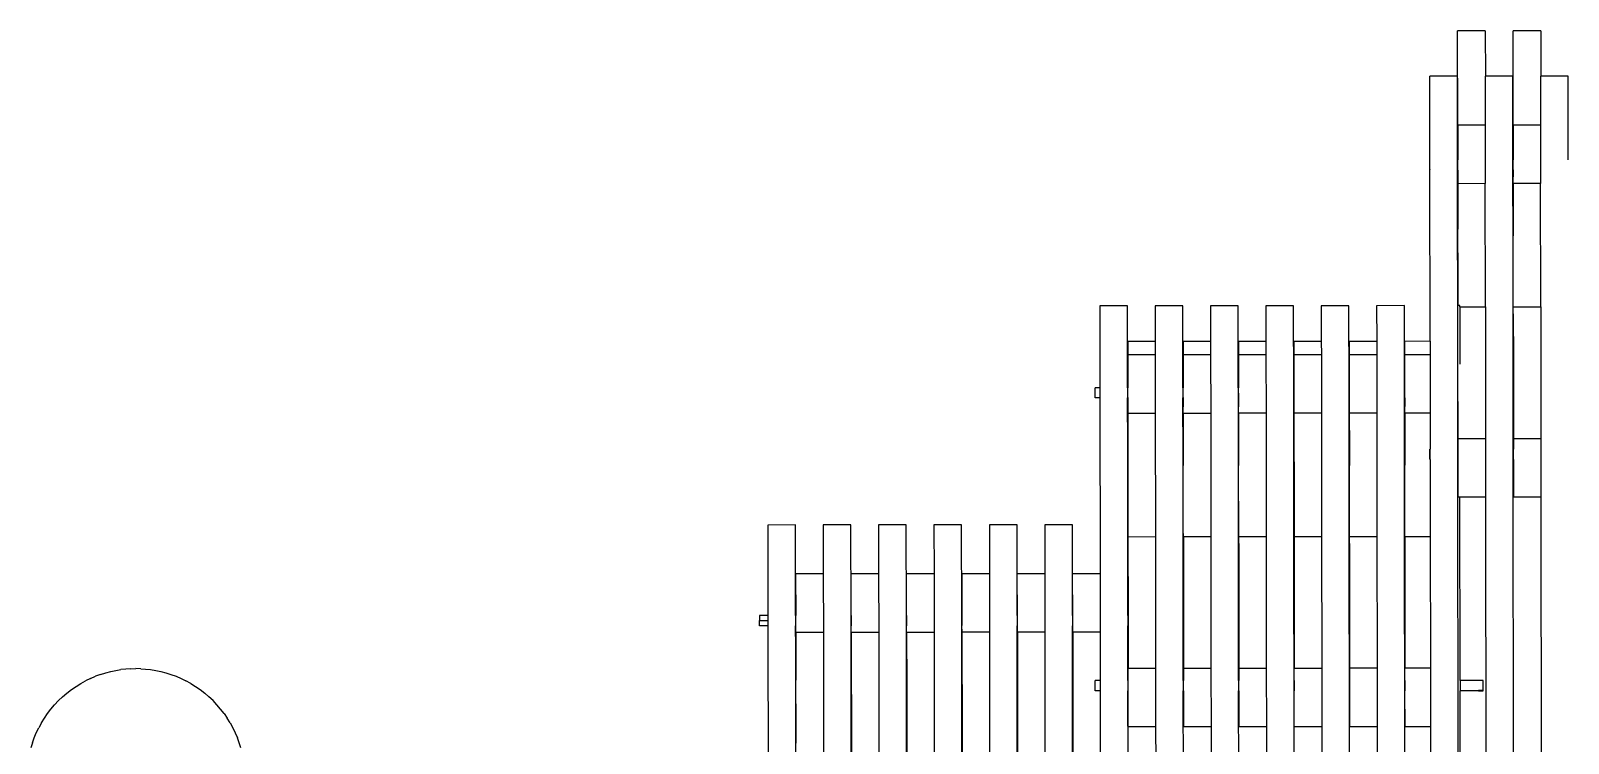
# Model space of a CAD drawing. Extents: x -151 to 185, y -67 to 81.
# Drawn here: x -150.7 to -67.6, y 2.7 to 41.2 of the extents above; entities that cross this region are included whole.
import ezdxf

# ---------------------------------------------------------------- set-up
doc = ezdxf.new("R2010")
doc.units = 0
doc.header["$MEASUREMENT"] = 0
doc.layers.get('0').update_dxf_attribs({"linetype": 'CONTINUOUS'})

msp = doc.modelspace()

# ---------------------------------------------------------------- linework, layer by layer
for p, q in [((-72.119, 41.193), (-73.615, 41.192)), ((-73.609, 36.114), (-73.615, 41.192)), ((-72.119, 41.193), (-72.116, 38.746)), ((-69.127, 41.196), (-70.623, 41.195)), ((-70.616, 36.117), (-70.623, 41.195)), ((-69.127, 41.196), (-69.124, 38.749)), ((-73.624, 38.744), (-75.12, 38.743)), ((-75.115, 33.801), (-75.12, 38.743)), ((-73.619, 34.232), (-73.624, 38.744)), ((-72.128, 38.746), (-72.125, 36.116)), ((-72.116, 38.746), (-72.128, 38.746)), ((-70.632, 38.748), (-72.116, 38.746)), ((-70.627, 34.232), (-70.632, 38.748)), ((-69.136, 38.749), (-69.133, 36.119)), ((-69.124, 38.749), (-69.136, 38.749)), ((-67.64, 38.751), (-69.124, 38.749)), ((-67.635, 34.232), (-67.64, 38.751)), ((-73.609, 36.114), (-72.125, 36.116)), ((-73.609, 36.114), (-73.607, 34.232)), ((-72.125, 36.116), (-72.122, 32.94)), ((-70.616, 36.117), (-69.133, 36.119)), ((-70.616, 36.117), (-70.614, 34.232)), ((-69.133, 36.119), (-69.13, 32.943)), ((-73.607, 34.232), (-73.619, 34.232)), ((-73.619, 33.675), (-73.619, 34.232)), ((-73.606, 33.675), (-73.607, 34.232)), ((-70.614, 34.232), (-70.627, 34.232)), ((-70.627, 33.675), (-70.627, 34.232)), ((-70.614, 34.232), (-70.615, 34.217)), ((-70.615, 33.953), (-70.615, 34.217)), ((-75.115, 33.789), (-75.115, 33.801)), ((-75.115, 33.778), (-75.115, 33.789)), ((-75.115, 33.746), (-75.115, 33.778)), ((-75.115, 33.737), (-75.115, 33.746)), ((-75.115, 33.728), (-75.115, 33.737)), ((-75.115, 33.728), (-75.115, 33.72)), ((-75.115, 33.7), (-75.115, 33.72)), ((-75.115, 33.7), (-75.115, 33.694)), ((-75.115, 33.689), (-75.115, 33.694)), ((-75.105, 24.424), (-75.115, 33.689)), ((-73.606, 33.675), (-73.619, 33.675)), ((-73.616, 31.037), (-73.619, 33.675)), ((-73.606, 33.675), (-73.605, 32.938)), ((-70.614, 33.675), (-70.627, 33.675)), ((-70.626, 33.301), (-70.627, 33.675)), ((-70.626, 33.301), (-70.614, 33.301)), ((-70.623, 30.125), (-70.626, 33.301)), ((-70.614, 33.925), (-70.615, 33.953)), ((-70.615, 33.694), (-70.614, 33.72)), ((-70.615, 33.694), (-70.614, 33.675)), ((-70.614, 33.72), (-70.614, 33.925)), ((-70.614, 33.675), (-70.614, 33.301)), ((-70.613, 32.942), (-70.614, 33.301)), ((-72.122, 32.94), (-73.605, 32.938)), ((-73.605, 32.938), (-73.603, 31.037)), ((-72.115, 26.285), (-72.122, 32.94)), ((-69.13, 32.943), (-70.613, 32.942)), ((-70.613, 32.942), (-70.611, 30.125)), ((-69.123, 26.288), (-69.13, 32.943)), ((-73.603, 31.037), (-73.616, 31.037)), ((-73.616, 30.758), (-73.616, 31.037)), ((-73.616, 30.758), (-73.603, 30.758)), ((-73.615, 30.48), (-73.616, 30.758)), ((-73.603, 31.037), (-73.603, 30.758)), ((-73.603, 30.758), (-73.603, 30.48)), ((-73.603, 30.48), (-73.615, 30.48)), ((-73.614, 29.206), (-73.615, 30.48)), ((-73.601, 29.206), (-73.603, 30.48)), ((-70.611, 30.125), (-70.623, 30.125)), ((-70.616, 23.47), (-70.623, 30.125)), ((-73.601, 29.206), (-73.614, 29.206)), ((-73.614, 28.927), (-73.614, 29.206)), ((-73.601, 29.206), (-73.601, 28.927)), ((-73.614, 28.927), (-73.601, 28.927)), ((-73.613, 28.648), (-73.614, 28.927)), ((-73.601, 28.648), (-73.613, 28.648)), ((-73.611, 26.353), (-73.613, 28.648)), ((-73.601, 28.927), (-73.601, 28.648)), ((-73.601, 28.648), (-73.598, 26.353)), ((-91.457, 26.334), (-92.953, 26.332)), ((-92.953, 26.332), (-92.948, 21.92)), ((-91.452, 21.92), (-91.457, 26.334)), ((-88.464, 26.337), (-89.961, 26.336)), ((-89.961, 26.336), (-89.958, 24.408)), ((-88.46, 21.92), (-88.464, 26.337)), ((-85.472, 26.34), (-86.968, 26.339)), ((-86.968, 26.339), (-86.966, 24.411)), ((-85.468, 21.92), (-85.472, 26.34)), ((-82.48, 26.344), (-83.976, 26.342)), ((-83.976, 26.342), (-83.974, 24.414)), ((-82.475, 21.92), (-82.48, 26.344)), ((-79.488, 26.347), (-80.984, 26.345)), ((-80.984, 26.345), (-80.982, 24.417)), ((-79.483, 21.92), (-79.488, 26.347)), ((-76.496, 26.35), (-77.992, 26.349)), ((-77.992, 26.349), (-77.99, 24.421)), ((-76.491, 21.92), (-76.496, 26.35)), ((-73.598, 26.353), (-73.611, 26.353)), ((-73.602, 18.607), (-73.611, 26.353)), ((-73.504, 26.353), (-73.598, 26.353)), ((-73.504, 26.283), (-73.504, 26.353)), ((-73.504, 26.283), (-72.115, 26.285)), ((-73.504, 26.283), (-73.5, 23.184)), ((-72.115, 26.285), (-72.107, 19.181)), ((-70.606, 26.286), (-69.123, 26.288)), ((-70.606, 25.905), (-70.604, 23.47)), ((-69.123, 26.288), (-69.115, 19.184)), ((-89.958, 24.408), (-91.443, 24.406)), ((-91.443, 24.406), (-91.441, 23.704)), ((-89.958, 24.408), (-89.958, 23.705)), ((-86.966, 24.411), (-88.451, 24.409)), ((-88.451, 24.409), (-88.449, 23.707)), ((-86.966, 24.411), (-86.966, 23.709)), ((-83.974, 24.414), (-85.458, 24.413)), ((-85.458, 24.413), (-85.457, 23.71)), ((-83.974, 24.414), (-83.973, 23.712)), ((-80.982, 24.417), (-82.466, 24.416)), ((-82.466, 24.416), (-82.465, 23.714)), ((-80.982, 24.417), (-80.981, 23.715)), ((-77.99, 24.421), (-79.474, 24.419)), ((-79.474, 24.419), (-79.473, 23.717)), ((-77.99, 24.421), (-77.989, 23.718)), ((-75.105, 24.424), (-76.482, 24.422)), ((-76.482, 24.422), (-76.48, 23.72)), ((-75.105, 24.424), (-75.104, 23.721)), ((-91.441, 23.704), (-89.958, 23.705)), ((-91.441, 23.704), (-91.439, 21.92)), ((-89.958, 23.705), (-89.954, 20.53)), ((-88.449, 23.707), (-86.966, 23.709)), ((-88.449, 23.707), (-88.447, 21.92)), ((-86.966, 23.709), (-86.962, 20.533)), ((-85.457, 23.71), (-83.973, 23.712)), ((-85.457, 23.71), (-85.455, 21.92)), ((-83.973, 23.712), (-83.97, 20.536)), ((-82.465, 23.714), (-80.981, 23.715)), ((-82.465, 23.714), (-82.463, 21.92)), ((-80.981, 23.715), (-80.978, 20.539)), ((-79.473, 23.717), (-77.989, 23.718)), ((-79.473, 23.717), (-79.471, 21.92)), ((-77.989, 23.718), (-77.986, 20.543)), ((-76.48, 23.72), (-75.104, 23.721)), ((-76.48, 23.72), (-76.479, 21.92)), ((-75.104, 23.721), (-75.101, 20.546)), ((-70.616, 23.47), (-70.604, 23.47)), ((-70.61, 18.607), (-70.616, 23.47)), ((-70.604, 23.47), (-70.599, 19.183)), ((-73.591, 19.179), (-73.596, 23.184)), ((-92.948, 21.92), (-93.197, 21.92)), ((-93.197, 21.364), (-93.197, 21.919)), ((-92.948, 21.92), (-92.947, 21.363)), ((-91.439, 21.92), (-91.452, 21.92)), ((-91.452, 21.92), (-91.451, 21.363)), ((-91.439, 21.92), (-91.44, 21.906)), ((-91.439, 21.383), (-91.44, 21.906)), ((-88.447, 21.92), (-88.46, 21.92)), ((-88.46, 21.92), (-88.459, 21.363)), ((-88.447, 21.92), (-88.448, 21.906)), ((-88.447, 21.383), (-88.448, 21.906)), ((-85.455, 21.92), (-85.468, 21.92)), ((-85.468, 21.92), (-85.467, 21.363)), ((-85.455, 21.92), (-85.456, 21.906)), ((-85.455, 21.383), (-85.456, 21.906)), ((-82.463, 21.92), (-82.475, 21.92)), ((-82.475, 21.92), (-82.475, 21.363)), ((-82.463, 21.92), (-82.464, 21.906)), ((-82.463, 21.383), (-82.464, 21.906)), ((-79.471, 21.92), (-79.483, 21.92)), ((-79.483, 21.92), (-79.483, 21.363)), ((-79.471, 21.92), (-79.471, 21.906)), ((-79.471, 21.383), (-79.471, 21.906)), ((-76.479, 21.92), (-76.491, 21.92)), ((-76.491, 21.92), (-76.491, 21.363)), ((-76.479, 21.92), (-76.479, 21.906)), ((-76.479, 21.383), (-76.479, 21.906)), ((-92.947, 21.363), (-93.197, 21.363)), ((-92.947, 21.363), (-92.937, 11.891)), ((-91.439, 21.363), (-91.451, 21.363)), ((-91.448, 18.701), (-91.451, 21.363)), ((-91.439, 21.383), (-91.439, 21.363)), ((-91.439, 21.363), (-91.438, 20.528)), ((-88.446, 21.363), (-88.459, 21.363)), ((-88.459, 20.89), (-88.459, 21.363)), ((-88.459, 20.89), (-88.446, 20.89)), ((-88.456, 18.701), (-88.459, 20.89)), ((-88.447, 21.383), (-88.446, 21.363)), ((-88.446, 21.363), (-88.447, 21.234)), ((-88.447, 21.234), (-88.446, 20.89)), ((-88.446, 20.531), (-88.446, 20.89)), ((-85.454, 21.363), (-85.467, 21.363)), ((-85.467, 20.894), (-85.467, 21.363)), ((-85.467, 20.894), (-85.455, 20.894)), ((-85.463, 17.718), (-85.467, 20.894)), ((-85.455, 21.383), (-85.454, 21.363)), ((-85.454, 21.363), (-85.455, 20.894)), ((-85.453, 20.535), (-85.455, 20.894)), ((-82.462, 21.363), (-82.475, 21.363)), ((-82.474, 20.897), (-82.475, 21.363)), ((-82.474, 20.897), (-82.462, 20.897)), ((-82.472, 18.701), (-82.474, 20.897)), ((-82.463, 21.383), (-82.462, 21.363)), ((-82.462, 21.363), (-82.462, 20.897)), ((-82.462, 20.897), (-82.461, 20.538)), ((-79.47, 21.363), (-79.483, 21.363)), ((-79.482, 20.9), (-79.483, 21.363)), ((-79.482, 20.9), (-79.47, 20.9)), ((-79.48, 18.701), (-79.482, 20.9)), ((-79.471, 21.383), (-79.47, 21.363)), ((-79.47, 21.363), (-79.471, 21.243)), ((-79.471, 21.243), (-79.47, 20.9)), ((-79.47, 20.9), (-79.469, 20.541)), ((-76.478, 21.363), (-76.491, 21.363)), ((-76.49, 20.903), (-76.491, 21.363)), ((-76.49, 20.903), (-76.477, 20.903)), ((-76.488, 18.701), (-76.49, 20.903)), ((-76.479, 21.383), (-76.478, 21.363)), ((-76.478, 21.363), (-76.477, 20.903)), ((-76.477, 20.544), (-76.477, 20.903)), ((-89.954, 20.53), (-91.438, 20.528)), ((-91.438, 20.528), (-91.436, 18.701)), ((-89.954, 20.53), (-89.947, 13.874)), ((-86.962, 20.533), (-88.446, 20.531)), ((-88.446, 20.531), (-88.444, 18.701)), ((-86.962, 20.533), (-86.955, 13.878)), ((-83.97, 20.536), (-85.453, 20.535)), ((-85.453, 20.535), (-85.45, 17.718)), ((-83.97, 20.536), (-83.963, 13.881)), ((-80.978, 20.539), (-82.461, 20.538)), ((-82.461, 20.538), (-82.459, 18.701)), ((-80.978, 20.539), (-80.971, 13.884)), ((-77.986, 20.543), (-79.469, 20.541)), ((-79.469, 20.541), (-79.467, 18.701)), ((-77.986, 20.543), (-77.979, 13.887)), ((-75.101, 20.546), (-76.477, 20.544)), ((-76.477, 20.544), (-76.475, 18.701)), ((-75.101, 20.546), (-75.099, 18.607)), ((-73.591, 19.179), (-72.107, 19.181)), ((-73.591, 18.607), (-73.591, 19.179)), ((-72.107, 19.181), (-72.104, 16.005)), ((-70.599, 19.183), (-69.115, 19.184)), ((-70.599, 19.183), (-70.599, 18.607)), ((-69.115, 19.184), (-69.111, 16.009)), ((-91.436, 18.701), (-91.448, 18.701)), ((-91.448, 18.423), (-91.448, 18.701)), ((-91.448, 18.423), (-91.435, 18.423)), ((-91.448, 18.144), (-91.448, 18.423)), ((-91.436, 18.701), (-91.435, 18.423)), ((-91.435, 18.423), (-91.435, 18.144)), ((-88.444, 18.701), (-88.456, 18.701)), ((-88.456, 18.423), (-88.456, 18.701)), ((-88.456, 18.423), (-88.443, 18.423)), ((-88.456, 18.144), (-88.456, 18.423)), ((-88.444, 18.701), (-88.443, 18.423)), ((-88.443, 18.423), (-88.443, 18.144)), ((-82.459, 18.701), (-82.472, 18.701)), ((-82.472, 18.423), (-82.472, 18.701)), ((-82.472, 18.423), (-82.459, 18.423)), ((-82.471, 18.144), (-82.472, 18.423)), ((-82.459, 18.701), (-82.459, 18.423)), ((-82.459, 18.423), (-82.459, 18.144)), ((-79.467, 18.701), (-79.48, 18.701)), ((-79.48, 18.423), (-79.48, 18.701)), ((-79.48, 18.423), (-79.467, 18.423)), ((-79.479, 18.144), (-79.48, 18.423)), ((-79.467, 18.701), (-79.467, 18.423)), ((-79.467, 18.423), (-79.467, 18.144)), ((-76.475, 18.701), (-76.488, 18.701)), ((-76.487, 18.423), (-76.488, 18.701)), ((-76.487, 18.423), (-76.475, 18.423)), ((-76.487, 18.144), (-76.487, 18.423)), ((-76.475, 18.701), (-76.475, 18.423)), ((-76.475, 18.423), (-76.474, 18.144)), ((-75.099, 18.607), (-75.115, 18.607)), ((-75.115, 18.051), (-75.115, 18.606)), ((-75.098, 18.05), (-75.099, 18.607)), ((-73.591, 18.607), (-73.602, 18.607)), ((-73.602, 18.05), (-73.602, 18.607)), ((-73.59, 18.05), (-73.591, 18.607)), ((-70.599, 18.607), (-70.61, 18.607)), ((-70.61, 18.05), (-70.61, 18.607)), ((-70.598, 18.05), (-70.599, 18.607)), ((-91.435, 18.144), (-91.448, 18.144)), ((-91.446, 16.87), (-91.448, 18.144)), ((-91.435, 18.144), (-91.434, 16.87)), ((-88.443, 18.144), (-88.456, 18.144)), ((-88.455, 17.715), (-88.456, 18.144)), ((-88.443, 17.715), (-88.455, 17.715)), ((-88.454, 16.87), (-88.455, 17.715)), ((-88.443, 18.144), (-88.443, 17.715)), ((-88.442, 16.87), (-88.443, 17.715)), ((-85.45, 17.718), (-85.463, 17.718)), ((-85.456, 11.063), (-85.463, 17.718)), ((-85.446, 13.879), (-85.45, 17.718)), ((-82.459, 18.144), (-82.471, 18.144)), ((-82.471, 17.721), (-82.471, 18.144)), ((-82.458, 17.721), (-82.471, 17.721)), ((-82.47, 16.87), (-82.471, 17.721)), ((-82.459, 18.144), (-82.458, 17.721)), ((-82.458, 17.721), (-82.457, 16.87)), ((-79.467, 18.144), (-79.479, 18.144)), ((-79.479, 17.724), (-79.479, 18.144)), ((-79.467, 17.724), (-79.479, 17.724)), ((-79.472, 11.069), (-79.479, 17.724)), ((-79.467, 18.144), (-79.467, 17.724)), ((-79.462, 13.886), (-79.467, 17.724)), ((-76.474, 18.144), (-76.487, 18.144)), ((-76.487, 17.728), (-76.487, 18.144)), ((-76.474, 17.728), (-76.487, 17.728)), ((-76.486, 16.87), (-76.487, 17.728)), ((-76.474, 18.144), (-76.474, 17.728)), ((-76.473, 16.87), (-76.474, 17.728)), ((-75.098, 18.05), (-75.115, 18.05)), ((-75.098, 18.05), (-75.093, 13.89)), ((-73.59, 18.05), (-73.602, 18.05)), ((-73.555, -25.768), (-73.602, 18.05)), ((-73.588, 16.004), (-73.59, 18.05)), ((-70.598, 18.05), (-70.61, 18.05)), ((-70.563, -25.768), (-70.61, 18.05)), ((-70.598, 18.05), (-70.596, 16.007)), ((-91.434, 16.87), (-91.446, 16.87)), ((-91.446, 16.591), (-91.446, 16.87)), ((-91.434, 16.87), (-91.433, 16.591)), ((-88.442, 16.87), (-88.454, 16.87)), ((-88.454, 16.591), (-88.454, 16.87)), ((-88.441, 16.591), (-88.442, 16.87)), ((-82.457, 16.87), (-82.47, 16.87)), ((-82.47, 16.591), (-82.47, 16.87)), ((-82.457, 16.87), (-82.457, 16.591)), ((-76.473, 16.87), (-76.486, 16.87)), ((-76.486, 16.591), (-76.486, 16.87)), ((-76.473, 16.591), (-76.473, 16.87)), ((-91.446, 16.591), (-91.433, 16.591)), ((-91.446, 16.313), (-91.446, 16.591)), ((-91.433, 16.313), (-91.446, 16.313)), ((-91.439, 9.616), (-91.446, 16.313)), ((-91.433, 16.591), (-91.433, 16.313)), ((-91.433, 16.313), (-91.431, 13.873)), ((-88.454, 16.591), (-88.441, 16.591)), ((-88.454, 16.313), (-88.454, 16.591)), ((-88.441, 16.313), (-88.454, 16.313)), ((-88.451, 14.235), (-88.454, 16.313)), ((-88.441, 16.313), (-88.441, 16.591)), ((-88.44, 14.235), (-88.441, 16.313)), ((-82.47, 16.591), (-82.457, 16.591)), ((-82.469, 16.313), (-82.47, 16.591)), ((-82.457, 16.313), (-82.469, 16.313)), ((-82.467, 14.241), (-82.469, 16.313)), ((-82.457, 16.591), (-82.457, 16.313)), ((-82.457, 16.313), (-82.455, 14.241)), ((-76.486, 16.591), (-76.473, 16.591)), ((-76.485, 16.313), (-76.486, 16.591)), ((-76.473, 16.313), (-76.485, 16.313)), ((-76.483, 14.248), (-76.485, 16.313)), ((-76.473, 16.313), (-76.473, 16.591)), ((-76.471, 14.248), (-76.473, 16.313)), ((-73.493, 16.004), (-73.588, 16.004)), ((-72.104, 16.005), (-73.493, 16.004)), ((-73.482, 6.108), (-73.493, 16.004)), ((-72.104, 16.005), (-72.061, -23.737)), ((-69.111, 16.009), (-70.596, 16.007)), ((-69.111, 16.009), (-69.069, -23.734)), ((-109.397, 14.504), (-110.893, 14.502)), ((-110.893, 14.502), (-110.887, 9.616)), ((-109.391, 9.616), (-109.397, 14.504)), ((-106.405, 14.507), (-107.901, 14.505)), ((-107.901, 14.505), (-107.898, 11.878)), ((-106.399, 9.616), (-106.405, 14.507)), ((-103.412, 14.51), (-104.908, 14.509)), ((-104.908, 14.509), (-104.906, 11.878)), ((-103.407, 9.616), (-103.412, 14.51)), ((-100.42, 14.513), (-101.916, 14.512)), ((-101.916, 14.512), (-101.914, 11.882)), ((-100.415, 9.616), (-100.42, 14.513)), ((-97.428, 14.517), (-98.924, 14.515)), ((-98.924, 14.515), (-98.921, 11.885)), ((-97.423, 9.616), (-97.428, 14.517)), ((-94.436, 14.52), (-95.932, 14.518)), ((-95.932, 14.518), (-95.929, 11.888)), ((-94.431, 9.616), (-94.436, 14.52)), ((-88.44, 14.235), (-88.451, 14.235)), ((-88.448, 11.059), (-88.451, 14.235)), ((-88.438, 13.876), (-88.44, 14.235)), ((-82.455, 14.241), (-82.467, 14.241)), ((-82.464, 11.066), (-82.467, 14.241)), ((-82.455, 14.241), (-82.454, 13.882)), ((-76.471, 14.248), (-76.483, 14.248)), ((-76.48, 11.072), (-76.483, 14.248)), ((-76.47, 13.889), (-76.471, 14.248)), ((-91.431, 13.873), (-89.947, 13.874)), ((-91.431, 13.873), (-91.427, 9.616)), ((-89.947, 13.874), (-89.94, 6.771)), ((-88.438, 13.876), (-86.955, 13.878)), ((-88.438, 13.876), (-88.436, 11.059)), ((-86.955, 13.878), (-86.947, 6.774)), ((-85.447, 13.498), (-85.446, 13.879)), ((-85.447, 13.498), (-85.444, 11.063)), ((-85.446, 13.879), (-83.963, 13.881)), ((-83.963, 13.881), (-83.955, 6.777)), ((-82.454, 13.882), (-80.971, 13.884)), ((-82.454, 13.882), (-82.452, 11.066)), ((-80.971, 13.884), (-80.963, 6.78)), ((-79.462, 13.886), (-77.979, 13.887)), ((-79.462, 13.505), (-79.462, 13.886)), ((-79.462, 13.505), (-79.46, 11.069)), ((-77.979, 13.887), (-77.971, 6.784)), ((-76.47, 13.889), (-75.093, 13.89)), ((-76.47, 13.889), (-76.468, 11.072)), ((-75.093, 13.89), (-75.086, 6.787)), ((-109.392, 11.877), (-107.898, 11.878)), ((-109.392, 11.877), (-109.389, 9.616)), ((-107.898, 11.878), (-107.894, 8.703)), ((-106.389, 11.877), (-104.906, 11.878)), ((-106.387, 9.616), (-106.389, 11.877)), ((-104.906, 11.878), (-104.902, 8.703)), ((-103.397, 11.88), (-101.914, 11.882)), ((-103.394, 9.616), (-103.397, 11.88)), ((-101.914, 11.882), (-101.91, 8.706)), ((-100.405, 11.883), (-98.921, 11.885)), ((-100.405, 11.883), (-100.402, 9.616)), ((-98.921, 11.885), (-98.918, 8.709)), ((-97.413, 11.886), (-95.929, 11.888)), ((-97.41, 9.616), (-97.413, 11.886)), ((-95.929, 11.888), (-95.926, 8.712)), ((-94.421, 11.89), (-92.937, 11.891)), ((-94.418, 9.616), (-94.421, 11.89)), ((-92.937, 11.891), (-92.934, 8.716)), ((-88.448, 11.059), (-88.436, 11.059)), ((-88.443, 6.108), (-88.448, 11.059)), ((-88.436, 11.059), (-88.432, 6.772)), ((-85.456, 11.063), (-85.444, 11.063)), ((-85.451, 6.108), (-85.456, 11.063)), ((-85.444, 11.063), (-85.439, 6.776)), ((-82.464, 11.066), (-82.452, 11.066)), ((-82.458, 6.108), (-82.464, 11.066)), ((-82.452, 11.066), (-82.447, 6.779)), ((-79.472, 11.069), (-79.46, 11.069)), ((-79.466, 6.108), (-79.472, 11.069)), ((-79.46, 11.069), (-79.455, 6.782)), ((-76.48, 11.072), (-76.468, 11.072)), ((-76.474, 6.108), (-76.48, 11.072)), ((-76.468, 11.072), (-76.463, 6.785)), ((-110.887, 9.616), (-111.34, 9.616)), ((-111.34, 9.615), (-111.34, 9.337)), ((-111.34, 9.337), (-110.887, 9.337)), ((-111.34, 9.06), (-111.34, 9.337)), ((-110.887, 9.616), (-110.887, 9.337)), ((-110.887, 9.337), (-110.887, 9.059)), ((-109.389, 9.616), (-109.391, 9.616)), ((-109.391, 9.616), (-109.391, 9.337)), ((-109.391, 9.337), (-109.389, 9.337)), ((-109.391, 9.337), (-109.391, 9.059)), ((-109.389, 9.337), (-109.389, 9.616)), ((-109.389, 9.059), (-109.389, 9.337)), ((-106.387, 9.616), (-106.399, 9.616)), ((-106.399, 9.616), (-106.399, 9.337)), ((-106.399, 9.337), (-106.386, 9.337)), ((-106.399, 9.337), (-106.399, 9.06)), ((-106.386, 9.337), (-106.387, 9.616)), ((-106.386, 9.06), (-106.386, 9.337)), ((-103.394, 9.616), (-103.407, 9.616)), ((-103.407, 9.616), (-103.407, 9.337)), ((-103.407, 9.337), (-103.394, 9.337)), ((-103.407, 9.337), (-103.407, 9.063)), ((-103.394, 9.337), (-103.394, 9.616)), ((-103.394, 9.063), (-103.394, 9.337)), ((-100.402, 9.616), (-100.415, 9.616)), ((-100.415, 9.616), (-100.415, 9.337)), ((-100.415, 9.337), (-100.402, 9.337)), ((-100.415, 9.337), (-100.414, 9.067)), ((-100.402, 9.337), (-100.402, 9.616)), ((-100.402, 9.067), (-100.402, 9.337)), ((-97.41, 9.616), (-97.423, 9.616)), ((-97.423, 9.616), (-97.423, 9.337)), ((-97.423, 9.337), (-97.41, 9.337)), ((-97.423, 9.337), (-97.422, 9.059)), ((-97.41, 9.337), (-97.41, 9.616)), ((-97.41, 9.059), (-97.41, 9.337)), ((-94.418, 9.616), (-94.431, 9.616)), ((-94.431, 9.616), (-94.43, 9.337)), ((-94.43, 9.337), (-94.418, 9.337)), ((-94.43, 9.337), (-94.43, 9.059)), ((-94.418, 9.337), (-94.418, 9.616)), ((-94.417, 9.059), (-94.418, 9.337)), ((-91.427, 9.616), (-91.439, 9.616)), ((-91.439, 9.616), (-91.438, 9.337)), ((-91.438, 9.337), (-91.427, 9.337)), ((-91.438, 9.337), (-91.438, 9.059)), ((-91.427, 9.616), (-91.427, 9.337)), ((-91.427, 9.337), (-91.426, 9.059)), ((-110.887, 9.059), (-111.34, 9.059)), ((-110.887, 9.059), (-110.877, 0.087)), ((-109.389, 9.059), (-109.391, 9.059)), ((-109.39, 7.866), (-109.391, 9.059)), ((-109.388, 8.701), (-109.389, 9.059)), ((-107.894, 8.703), (-109.388, 8.701)), ((-109.388, 8.701), (-109.387, 7.866)), ((-107.894, 8.703), (-107.887, 2.047)), ((-106.399, 9.06), (-106.386, 9.06)), ((-106.399, 9.059), (-106.399, 9.06)), ((-106.386, 9.059), (-106.399, 9.059)), ((-106.397, 7.869), (-106.399, 9.059)), ((-106.386, 9.059), (-106.386, 9.06)), ((-106.386, 8.701), (-106.386, 9.059)), ((-104.902, 8.703), (-106.386, 8.701)), ((-106.386, 8.701), (-106.385, 7.869)), ((-104.902, 8.703), (-104.895, 2.047)), ((-103.407, 9.063), (-103.394, 9.063)), ((-103.407, 9.059), (-103.407, 9.063)), ((-103.394, 9.059), (-103.407, 9.059)), ((-103.405, 7.872), (-103.407, 9.059)), ((-103.394, 9.059), (-103.394, 9.063)), ((-103.393, 8.704), (-103.394, 9.059)), ((-101.91, 8.706), (-103.393, 8.704)), ((-103.393, 8.704), (-103.393, 7.872)), ((-101.91, 8.706), (-101.903, 2.051)), ((-100.414, 9.067), (-100.402, 9.067)), ((-100.414, 9.059), (-100.414, 9.067)), ((-100.402, 9.059), (-100.414, 9.059)), ((-100.411, 5.891), (-100.414, 9.059)), ((-100.402, 9.059), (-100.402, 9.067)), ((-100.401, 8.708), (-100.402, 9.059)), ((-98.918, 8.709), (-100.401, 8.708)), ((-100.398, 5.891), (-100.401, 8.708)), ((-98.918, 8.709), (-98.911, 2.054)), ((-97.41, 9.059), (-97.422, 9.059)), ((-97.421, 7.878), (-97.422, 9.059)), ((-97.409, 8.711), (-97.41, 9.059)), ((-95.926, 8.712), (-97.409, 8.711)), ((-97.409, 8.711), (-97.408, 7.878)), ((-95.926, 8.712), (-95.919, 2.057)), ((-94.417, 9.059), (-94.43, 9.059)), ((-94.427, 5.897), (-94.43, 9.059)), ((-94.417, 8.714), (-94.417, 9.059)), ((-92.934, 8.716), (-94.417, 8.714)), ((-94.417, 8.714), (-94.414, 5.897)), ((-92.934, 8.716), (-92.931, 6.108)), ((-91.426, 9.059), (-91.438, 9.059)), ((-91.435, 6.108), (-91.438, 9.059)), ((-91.426, 9.059), (-91.424, 6.769)), ((-109.387, 7.866), (-109.39, 7.866)), ((-109.388, 6.682), (-109.39, 7.866)), ((-109.387, 7.866), (-109.386, 6.682)), ((-106.385, 7.869), (-106.397, 7.869)), ((-106.396, 6.682), (-106.397, 7.869)), ((-106.385, 7.869), (-106.383, 6.682)), ((-103.393, 7.872), (-103.405, 7.872)), ((-103.404, 6.682), (-103.405, 7.872)), ((-103.393, 7.872), (-103.391, 6.682)), ((-97.408, 7.878), (-97.421, 7.878)), ((-97.42, 6.682), (-97.421, 7.878)), ((-97.408, 7.878), (-97.407, 6.682)), ((-146.127, 6.647), (-145.853, 6.691)), ((-145.583, 6.722), (-145.853, 6.691)), ((-145.315, 6.74), (-145.583, 6.722)), ((-145.315, 6.74), (-145.052, 6.746)), ((-144.789, 6.74), (-145.052, 6.746)), ((-144.789, 6.74), (-144.521, 6.722)), ((-144.521, 6.722), (-144.251, 6.691)), ((-144.251, 6.691), (-143.977, 6.647)), ((-109.386, 6.682), (-109.388, 6.682)), ((-109.388, 6.404), (-109.388, 6.682)), ((-109.386, 6.682), (-109.386, 6.404)), ((-106.383, 6.682), (-106.396, 6.682)), ((-106.396, 6.404), (-106.396, 6.682)), ((-106.383, 6.682), (-106.383, 6.404)), ((-103.391, 6.682), (-103.404, 6.682)), ((-103.404, 6.404), (-103.404, 6.682)), ((-103.391, 6.682), (-103.391, 6.404)), ((-97.407, 6.682), (-97.42, 6.682)), ((-97.419, 6.404), (-97.42, 6.682)), ((-97.407, 6.682), (-97.407, 6.404)), ((-91.424, 6.769), (-89.94, 6.771)), ((-91.423, 6.108), (-91.424, 6.769)), ((-89.94, 6.771), (-89.936, 3.595)), ((-88.432, 6.772), (-86.947, 6.774)), ((-88.432, 6.772), (-88.431, 6.108)), ((-86.947, 6.774), (-86.944, 3.598)), ((-85.439, 6.776), (-83.955, 6.777)), ((-85.439, 6.776), (-85.439, 6.108)), ((-83.955, 6.777), (-83.952, 3.602)), ((-82.447, 6.779), (-80.963, 6.78)), ((-82.447, 6.108), (-82.447, 6.779)), ((-80.963, 6.78), (-80.96, 3.605)), ((-79.455, 6.782), (-77.971, 6.784)), ((-79.455, 6.782), (-79.455, 6.108)), ((-77.971, 6.784), (-77.968, 3.608)), ((-76.463, 6.785), (-75.086, 6.787)), ((-76.462, 6.108), (-76.463, 6.785)), ((-75.086, 6.787), (-75.082, 3.611)), ((-148.284, 5.783), (-148.027, 5.942)), ((-148.027, 5.942), (-147.764, 6.086)), ((-147.497, 6.216), (-147.764, 6.086)), ((-147.497, 6.216), (-147.226, 6.331)), ((-146.952, 6.432), (-147.226, 6.331)), ((-146.952, 6.432), (-146.677, 6.518)), ((-146.677, 6.518), (-146.401, 6.59)), ((-146.401, 6.59), (-146.127, 6.647)), ((-143.977, 6.647), (-143.703, 6.59)), ((-143.703, 6.59), (-143.427, 6.518)), ((-143.427, 6.518), (-143.152, 6.432)), ((-143.152, 6.432), (-142.878, 6.331)), ((-142.878, 6.331), (-142.607, 6.216)), ((-142.607, 6.216), (-142.34, 6.086)), ((-142.077, 5.942), (-142.34, 6.086)), ((-142.077, 5.942), (-141.82, 5.783)), ((-109.388, 6.404), (-109.386, 6.404)), ((-109.388, 6.125), (-109.388, 6.404)), ((-109.385, 6.125), (-109.388, 6.125)), ((-109.386, 4.851), (-109.388, 6.125)), ((-109.386, 6.404), (-109.385, 6.125)), ((-109.384, 4.851), (-109.385, 6.125)), ((-106.396, 6.404), (-106.383, 6.404)), ((-106.396, 6.125), (-106.396, 6.404)), ((-106.383, 6.125), (-106.396, 6.125)), ((-106.395, 5.884), (-106.396, 6.125)), ((-106.383, 5.884), (-106.395, 5.884)), ((-106.394, 4.851), (-106.395, 5.884)), ((-106.383, 6.404), (-106.383, 6.125)), ((-106.383, 6.125), (-106.383, 5.884)), ((-106.383, 5.884), (-106.381, 4.851)), ((-103.404, 6.404), (-103.391, 6.404)), ((-103.403, 6.125), (-103.404, 6.404)), ((-103.391, 6.125), (-103.403, 6.125)), ((-103.403, 5.888), (-103.403, 6.125)), ((-103.39, 5.888), (-103.403, 5.888)), ((-103.402, 4.851), (-103.403, 5.888)), ((-103.391, 6.404), (-103.391, 6.125)), ((-103.391, 6.125), (-103.39, 5.888)), ((-103.39, 5.888), (-103.389, 4.851)), ((-100.398, 5.891), (-100.411, 5.891)), ((-100.406, 1.671), (-100.411, 5.891)), ((-100.398, 5.891), (-100.394, 2.052)), ((-97.419, 6.404), (-97.407, 6.404)), ((-97.419, 6.125), (-97.419, 6.404)), ((-97.406, 6.125), (-97.419, 6.125)), ((-97.419, 5.894), (-97.419, 6.125)), ((-97.406, 5.894), (-97.419, 5.894)), ((-97.418, 4.851), (-97.419, 5.894)), ((-97.407, 6.404), (-97.406, 6.125)), ((-97.406, 6.125), (-97.406, 5.894)), ((-97.406, 5.894), (-97.405, 4.851)), ((-94.414, 5.897), (-94.427, 5.897)), ((-94.422, 1.678), (-94.427, 5.897)), ((-94.414, 5.897), (-94.41, 2.059)), ((-92.931, 6.108), (-93.197, 6.108)), ((-93.197, 5.552), (-93.197, 6.107)), ((-92.931, 6.108), (-92.93, 5.551)), ((-91.423, 6.108), (-91.435, 6.108)), ((-91.435, 6.108), (-91.434, 5.551)), ((-91.422, 5.551), (-91.423, 6.108)), ((-88.431, 6.108), (-88.443, 6.108)), ((-88.443, 6.108), (-88.442, 5.551)), ((-88.43, 5.551), (-88.431, 6.108)), ((-85.439, 6.108), (-85.451, 6.108)), ((-85.451, 6.108), (-85.45, 5.551)), ((-85.439, 6.108), (-85.439, 6.103)), ((-85.438, 5.552), (-85.439, 6.103)), ((-82.447, 6.108), (-82.458, 6.108)), ((-82.458, 6.108), (-82.458, 5.551)), ((-82.446, 5.551), (-82.447, 6.108)), ((-79.455, 6.108), (-79.466, 6.108)), ((-79.466, 6.108), (-79.466, 5.551)), ((-79.454, 5.551), (-79.455, 6.108)), ((-76.462, 6.108), (-76.474, 6.108)), ((-76.474, 6.108), (-76.474, 5.551)), ((-76.462, 5.551), (-76.462, 6.108)), ((-72.241, 6.108), (-73.482, 6.108)), ((-73.482, 6.108), (-73.482, 5.551)), ((-72.241, 5.561), (-72.241, 6.107)), ((-149.438, 4.794), (-149.228, 5.016)), ((-149.228, 5.016), (-149.006, 5.227)), ((-149.006, 5.227), (-148.774, 5.425)), ((-148.774, 5.425), (-148.533, 5.611)), ((-148.533, 5.611), (-148.284, 5.783)), ((-141.82, 5.783), (-141.571, 5.611)), ((-141.571, 5.611), (-141.33, 5.425)), ((-141.33, 5.425), (-141.098, 5.227)), ((-140.876, 5.016), (-141.098, 5.227)), ((-140.666, 4.794), (-140.876, 5.016)), ((-92.93, 5.551), (-93.197, 5.551)), ((-92.93, 5.551), (-92.927, 2.06)), ((-91.422, 5.551), (-91.434, 5.551)), ((-91.43, 1.72), (-91.434, 5.551)), ((-91.42, 3.594), (-91.422, 5.551)), ((-88.43, 5.551), (-88.442, 5.551)), ((-88.408, -26.08), (-88.442, 5.551)), ((-88.43, 5.551), (-88.428, 3.597)), ((-85.438, 5.551), (-85.45, 5.551)), ((-85.416, -26.08), (-85.45, 5.551)), ((-85.438, 5.552), (-85.438, 5.551)), ((-85.438, 5.551), (-85.436, 3.6)), ((-82.446, 5.551), (-82.458, 5.551)), ((-82.424, -26.08), (-82.458, 5.551)), ((-82.444, 3.603), (-82.446, 5.551)), ((-79.454, 5.551), (-79.466, 5.551)), ((-79.432, -26.08), (-79.466, 5.551)), ((-79.454, 5.551), (-79.452, 3.606)), ((-76.462, 5.551), (-76.474, 5.551)), ((-76.44, -26.08), (-76.474, 5.551)), ((-76.46, 3.61), (-76.462, 5.551)), ((-72.241, 5.551), (-73.482, 5.551)), ((-73.45, -23.739), (-73.482, 5.551)), ((-72.241, 5.561), (-72.491, 5.558)), ((-72.491, 5.558), (-72.491, 5.555)), ((-72.491, 5.558), (-72.241, 5.558)), ((-72.491, 5.558), (-72.241, 5.555)), ((-72.491, 5.555), (-72.241, 5.555)), ((-72.491, 5.555), (-72.241, 5.553)), ((-72.241, 5.558), (-72.241, 5.561)), ((-72.241, 5.555), (-72.241, 5.558)), ((-72.241, 5.553), (-72.241, 5.555)), ((-72.241, 5.552), (-72.241, 5.553)), ((-149.995, 4.072), (-149.823, 4.321)), ((-149.823, 4.321), (-149.637, 4.563)), ((-149.637, 4.563), (-149.438, 4.794)), ((-140.467, 4.563), (-140.666, 4.794)), ((-140.282, 4.321), (-140.467, 4.563)), ((-140.282, 4.321), (-140.109, 4.072)), ((-109.384, 4.851), (-109.386, 4.851)), ((-109.386, 4.572), (-109.386, 4.851)), ((-109.386, 4.572), (-109.384, 4.572)), ((-109.386, 4.294), (-109.386, 4.572)), ((-109.383, 4.294), (-109.386, 4.294)), ((-109.384, 2.719), (-109.386, 4.294)), ((-109.384, 4.851), (-109.384, 4.572)), ((-109.384, 4.572), (-109.383, 4.294)), ((-109.383, 4.294), (-109.382, 2.719)), ((-106.381, 4.851), (-106.394, 4.851)), ((-106.394, 4.572), (-106.394, 4.851)), ((-106.394, 4.572), (-106.381, 4.572)), ((-106.394, 4.294), (-106.394, 4.572)), ((-106.381, 4.294), (-106.394, 4.294)), ((-106.385, -3.651), (-106.394, 4.294)), ((-106.381, 4.851), (-106.381, 4.572)), ((-106.381, 4.572), (-106.381, 4.294)), ((-106.381, 4.294), (-106.378, 2.046)), ((-103.389, 4.851), (-103.402, 4.851)), ((-103.402, 4.572), (-103.402, 4.851)), ((-103.402, 4.572), (-103.389, 4.572)), ((-103.401, 4.294), (-103.402, 4.572)), ((-103.389, 4.294), (-103.401, 4.294)), ((-103.393, -3.648), (-103.401, 4.294)), ((-103.389, 4.851), (-103.389, 4.572)), ((-103.389, 4.572), (-103.389, 4.294)), ((-103.389, 4.294), (-103.386, 2.049)), ((-97.405, 4.851), (-97.418, 4.851)), ((-97.417, 4.572), (-97.418, 4.851)), ((-97.417, 4.572), (-97.405, 4.572)), ((-97.417, 4.294), (-97.417, 4.572)), ((-97.405, 4.294), (-97.417, 4.294)), ((-97.409, -3.641), (-97.417, 4.294)), ((-97.405, 4.851), (-97.405, 4.572)), ((-97.405, 4.572), (-97.405, 4.294)), ((-97.405, 4.294), (-97.402, 2.055)), ((-150.428, 3.285), (-150.298, 3.553)), ((-150.153, 3.815), (-150.298, 3.553)), ((-150.153, 3.815), (-149.995, 4.072)), ((-139.951, 3.815), (-140.109, 4.072)), ((-139.951, 3.815), (-139.806, 3.553)), ((-139.806, 3.553), (-139.676, 3.285)), ((-89.936, 3.595), (-91.42, 3.594)), ((-89.936, 3.595), (-89.934, 1.72)), ((-86.944, 3.598), (-88.428, 3.597)), ((-86.944, 3.598), (-86.915, -23.755)), ((-83.952, 3.602), (-85.436, 3.6)), ((-83.952, 3.602), (-83.922, -23.752)), ((-80.96, 3.605), (-82.444, 3.603)), ((-80.96, 3.605), (-80.93, -23.749)), ((-77.968, 3.608), (-79.452, 3.606)), ((-77.968, 3.608), (-77.938, -23.746)), ((-75.082, 3.611), (-76.46, 3.61)), ((-75.082, 3.611), (-75.053, -23.742)), ((-150.643, 2.74), (-150.73, 2.465)), ((-150.643, 2.74), (-150.543, 3.014)), ((-150.543, 3.014), (-150.428, 3.285)), ((-139.676, 3.285), (-139.561, 3.014)), ((-139.461, 2.74), (-139.561, 3.014)), ((-139.374, 2.465), (-139.461, 2.74)), ((-109.382, 2.719), (-109.384, 2.719)), ((-109.38, -1.287), (-109.384, 2.719)), ((-109.378, 2.719), (-109.382, 2.719)), ((-109.377, 2.046), (-109.378, 2.719))]:
    msp.add_line(p, q)

doc.saveas('drawing.dxf')
